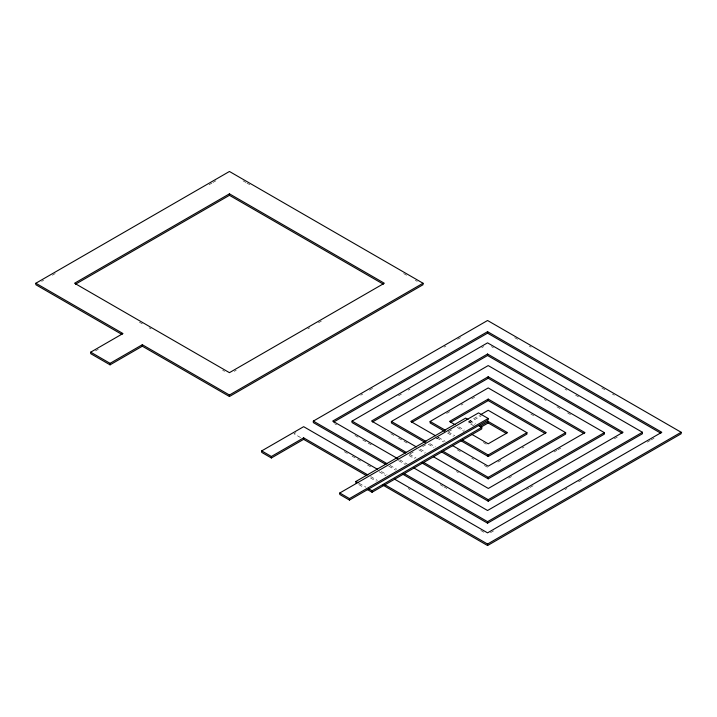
<?xml version="1.0" encoding="UTF-8"?>
<svg xmlns="http://www.w3.org/2000/svg" width="717" height="717" viewBox="0 0 717 717"><rect width="100%" height="100%" fill="white"/><g stroke="black" fill="none" stroke-linecap="round" stroke-linejoin="round"><path stroke-width="0.54" stroke-dasharray="3.58 2.69" d="M41.658 281.378L43.594 280.266M52.305 275.229L55.209 273.553M209.113 184.699L212.017 183.023M212.985 182.468L215.889 180.792M95.442 350.918L98.292 349.278M234.28 371.352L236.216 370.232M307.844 328.879L309.78 327.768M318.491 322.731L321.395 321.055M295.906 432.638L293.97 433.758L300.746 437.666M360.759 395.201L362.694 394.081M369.47 390.165L373.342 387.933M444.002 347.136L445.938 346.015M457.554 339.311L460.457 337.635M398.509 395.757L401.412 394.081M408.188 390.165L410.124 389.053M481.752 347.7L483.688 346.58M446.583 413.449L450.455 411.217M461.103 405.069L463.039 403.949M471.75 398.921L474.654 397.245M410.151 453.861L413.996 451.638M422.654 446.637L426.507 444.415M436.124 438.858L439.019 437.191M448.636 431.643L451.522 429.976M473.686 425.746L468.846 422.949L468.846 421.462L479.494 415.313M468.846 422.949L481.43 415.69M497.885 462.071L500.789 460.395M522.084 448.098L524.019 446.987M508.631 478.221L511.526 476.545M554.062 451.988L556.966 450.312M557.934 449.756L560.828 448.08M526.278 489.639L529.182 487.963M530.15 487.408L533.054 485.732M614.361 438.786L617.265 437.11M490.464 532.668L494.336 530.437M564.996 489.639L566.932 488.528M578.547 481.815L581.451 480.139M647.272 442.138L650.176 440.462M651.144 439.906L654.047 438.23M242.991 180.792L245.895 182.468M246.863 183.023L249.767 184.699M403.671 273.553L406.575 275.229M415.286 280.266L417.222 281.378M514.663 337.635L517.566 339.311M529.182 346.015L531.118 347.136M601.778 387.933L605.65 390.165M612.426 394.081L614.361 395.201M491.432 346.58L493.368 347.7M564.996 389.053L566.932 390.165M575.643 395.201L578.547 396.877M544.346 399.486L546.282 400.597M556.93 406.745L560.802 408.986M567.577 412.893L570.481 414.569M530.795 414.014L533.699 415.69M469.814 420.529L475.622 423.881M468.846 421.462L474.654 424.814M458.79 426.83L464.482 430.119M457.231 427.422L464.007 431.338M483.366 442.514L486.269 444.19M448.161 431.876L454.802 435.712M447.551 433.014L453.359 436.366M438.481 437.46L445.123 441.296M436.904 438.042L443.68 441.95M457.231 449.774L461.103 452.015M471.75 458.163L473.686 459.274M484.333 465.423L488.205 467.663M429.752 443.599L435.443 446.888M428.192 444.19L434 447.542M420.189 449.111L425.889 452.4M390.837 433.66L394.7 435.882M398.553 438.114L407.247 443.133M418.827 449.819L424.616 453.162M456.478 471.553L458.405 472.664M409.443 454.228L416.084 458.064M409.022 455.474L414.811 458.817M399.763 459.812L407.355 464.195M334.624 423.702L336.56 424.814M354.951 435.434L358.823 437.666M362.694 439.906L371.406 444.934M398.509 460.583L405.284 464.491M440.13 484.611L443.034 486.287M444.002 486.843L446.906 488.528M390.084 465.405L396.725 469.241M139.421 322.175L142.325 323.851M149.1 327.768L151.036 328.879M222.664 370.232L224.6 371.352M388.829 466.167L395.605 470.083M381.354 471.535L387.046 474.824M344.303 451.638L348.175 453.879M352.047 456.111L360.759 461.139M367.534 465.055L371.406 467.287M379.15 471.759L385.925 475.667M408.188 488.528L410.124 489.639M480.784 530.437L484.656 532.668M370.725 476.581L377.366 480.417M370.438 477.907L376.246 481.259M359.145 483.312L365.921 487.219M358.769 484.575L363.51 487.318"/><path stroke-width="1.08" d="M35.85 283.242L229.44 171.471L423.03 283.242L423.03 284.73L229.44 396.501L142.325 346.203L110.059 364.836L90.701 353.66L90.701 352.164L122.965 333.539L35.85 283.242L35.85 284.73L121.998 334.472M229.44 193.832L74.568 283.242L229.44 372.661L384.312 283.242L229.44 193.832L229.44 195.32L75.536 284.174M90.701 352.164L110.059 363.34L142.325 344.716L229.44 395.013L423.03 283.242M366.566 475.667L303.649 439.342L271.385 457.975L261.705 452.382L261.705 450.894L303.649 426.678L377.545 469.339M385.925 464.491L313.329 422.582L313.329 421.094L487.56 320.499L681.15 432.27L681.15 433.758L487.56 545.529L383.021 485.167M261.705 450.894L271.385 456.487L303.649 437.854L367.866 474.932M394.637 479.207L487.56 532.856L661.791 432.27L487.56 331.675L332.688 421.094L397.863 458.719M333.656 422.017L487.56 333.163L660.823 433.202M405.159 453.243L352.047 422.582L352.047 421.094L487.56 342.851L642.432 432.27L642.432 433.758L487.56 523.168L402.38 473.991M413.996 468.031L487.56 510.504L623.073 432.27L487.56 354.028L371.531 421.022L416.389 446.924M372.499 421.954L487.56 355.515L622.105 433.202M425.289 442.514L391.41 422.949L391.41 421.462L488.205 365.58L604.359 432.638L604.359 434.126L488.205 501.192L421.578 462.725M433.48 456.783L488.331 488.456L585 432.638L488.205 376.757L410.769 421.462L435.622 435.811M411.737 422.394L488.205 378.244L584.032 433.57M444.648 431.338L430.128 422.949L430.128 421.462L488.205 387.933L565.641 432.638L565.641 434.126L488.205 478.839L441.744 452.015M452.714 445.678L488.205 466.167L546.282 432.638L488.205 399.109L449.487 421.462L455.017 424.652M450.455 422.394L488.205 400.597L545.314 433.57M355.919 482.935L355.919 481.448L465.62 418.11L468.04 419.508M339.786 492.991L478.526 412.893L488.205 418.486L488.205 419.974L349.466 500.072L339.786 494.488L339.786 492.991L349.466 498.584L488.205 418.486M480.462 414.758L488.205 410.285L526.923 432.638L526.923 434.126L488.205 456.487L461.103 440.838M479.494 426.49L488.205 421.462L507.564 432.638L488.205 443.814L472.073 434.502M480.462 427.422L488.205 422.949L506.596 433.57M368.825 488.895L372.051 490.76L481.752 427.422L481.752 428.918L372.051 492.247L367.31 489.514M462.393 440.095L488.205 454.99L526.923 432.638M443.034 451.271L488.205 477.343L565.641 432.638M423.675 462.447L488.205 499.704L604.359 432.638M404.316 473.623L487.56 521.68L642.432 432.27M384.957 484.8L487.56 544.033L681.15 432.27M229.44 195.32L383.344 284.174M478.526 425.557L481.752 427.422M430.128 421.462L445.311 430.227M391.41 421.462L425.943 441.403M352.047 421.094L406.584 452.579M313.329 421.094L387.225 463.756M355.919 481.448L358.339 482.846M488.205 376.757L488.205 378.244M488.205 399.109L488.205 400.597M488.205 421.462L488.205 422.949M488.205 454.99L488.205 456.487M488.205 477.343L488.205 478.839M488.205 499.704L488.205 501.192M487.56 331.675L487.56 333.163M487.56 354.028L487.56 355.515M487.56 521.68L487.56 523.168M487.56 544.033L487.56 545.529M372.051 490.76L372.051 492.247M349.466 498.584L349.466 500.072M303.649 437.854L303.649 439.342M271.385 456.487L271.385 457.975M229.44 395.013L229.44 396.501M142.325 344.716L142.325 346.203M110.059 363.34L110.059 364.836"/></g></svg>
